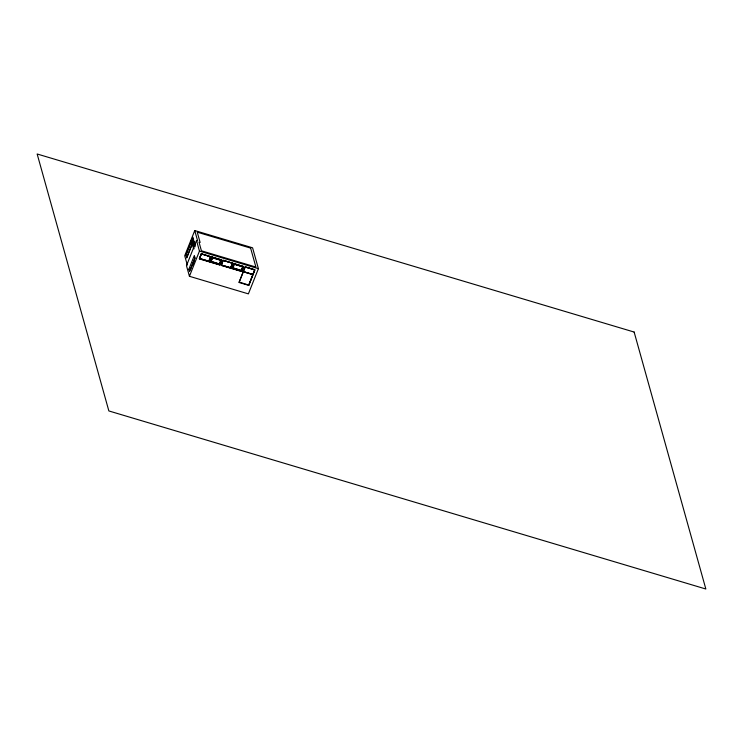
<?xml version="1.0" encoding="UTF-8"?>
<svg xmlns="http://www.w3.org/2000/svg" width="743" height="743" viewBox="0 0 743 743"><rect width="100%" height="100%" fill="white"/><g stroke="black" fill="none" stroke-linecap="round" stroke-linejoin="round"><path stroke-width="1.11" d="M194.75 230.553L197.619 240.834L196.496 240.5L186.474 265.688L189.428 276.294L248.385 293.875L258.406 268.678L252.583 247.8L194.75 230.553L184.719 255.75L187.301 265M193.626 248.599L191.397 240.611L192.79 237.119L194.972 244.93M191.462 240.843L185.889 254.84L186.744 257.886L192.307 243.89M194.034 248.896L191.638 240.286L192.641 237.769L195.149 246.75M185.945 255.025L191.518 241.029M186.688 257.691L192.093 244.122L191.35 241.456M192.53 243.5L193.533 240.983M193.784 241.874L192.781 244.401L195.019 245.06M188.88 269.217L194.332 255.499L195 257.877L189.539 271.594L188.88 269.217L190.737 269.774M190.366 269.663L194.991 258.053M192.418 265.548L194.099 261.332M189.428 276.294L199.458 251.097L196.496 240.5M219.817 264.768L199.421 258.62L201.242 253.772L210.724 256.753L208.867 261.443L210.483 256.688L201.242 253.772M201.381 254.115L199.626 258.527L208.727 261.09M208.82 261.276L210.687 256.586M212.173 257.032L210.353 261.88L212.173 257.032L221.618 259.846L219.733 264.972L199.356 258.898L201.288 253.93L221.674 260.078M210.557 261.787L212.312 257.375L221.451 260.106L219.705 264.517M211.031 261.387L212.507 257.682L220.894 260.18L219.464 264.053L211.031 261.387L219.464 264.053M211.068 261.545L212.507 257.682M219.426 263.895L220.894 260.18M221.618 259.846L219.798 264.703L199.375 258.462M241.41 270.322L241.679 271.288L221.284 265.149L223.104 260.291L243.528 266.533L241.596 271.492L221.219 265.418L223.197 260.477M230.683 267.796L232.55 263.115L230.729 267.963L232.345 263.208L223.104 260.291M234.045 263.561L232.215 268.409L234.008 263.431M232.429 268.307L234.175 263.904L243.323 266.626L241.568 271.037L221.284 265.149M232.94 268.074L234.37 264.202L242.766 266.709L241.336 270.573L232.893 267.907L241.289 270.415L241.596 271.492M241.289 270.415L242.766 266.709M241.661 271.223L243.481 266.375M239.125 282.21L245.125 266.858L254.617 269.848L248.821 285.098L239.33 282.117M248.821 285.098L254.821 269.755L246.202 267.183M191.638 240.286L193.505 240.843M191.397 240.611L192.892 241.057M199.458 251.097L258.406 268.678M223.151 260.459L243.546 266.598M212.544 257.84L220.94 260.347M242.812 266.867L234.37 264.202M230.59 267.619L221.488 265.047M252.852 274.557L243.453 271.752M243.305 271.715L253.001 274.604M252.908 274.418L243.509 271.613M245.218 267.043L239.06 282.479L248.756 285.377L254.886 269.978L245.171 267.025M634.141 332.056L37.15 153.987L108.859 410.944L705.85 589.013L634.141 332.056M250.614 248.097L197.257 232.188L200.127 242.459L199.003 242.125L201.427 250.8L255.898 267.053L250.614 248.097"/></g></svg>
